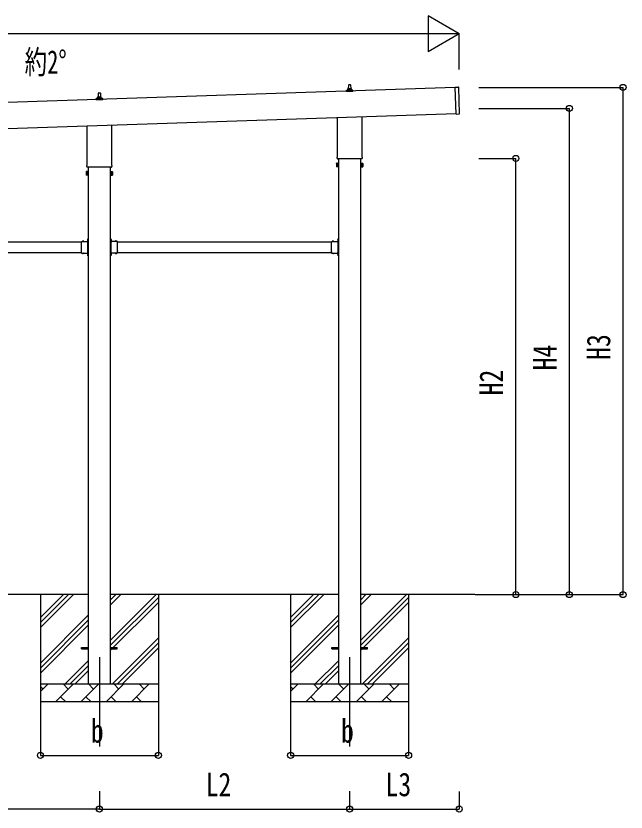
# Model space of a CAD drawing. Units: millimetres, scale not verified. Extents: x -16820 to 16820, y -11880 to 11880.
# Drawn here: x -1792 to 1623, y -3606 to 848 of the extents above; entities that cross this region are included whole.
import ezdxf
from ezdxf.enums import TextEntityAlignment as Align

# ---------------------------------------------------------------- set-up
doc = ezdxf.new("R2010")
doc.units = ezdxf.units.MM
doc.header["$LTSCALE"] = 50
for name, color, linetype in [('0-4_YKK_12', 2, 'Continuous'), ('0-5_YKK_13', 4, 'Continuous'), ('0-6_YKK_A1', 4, 'Continuous'), ('0-7_YKK_D', 6, 'Continuous')]:
    doc.layers.add(name, color=color, linetype=linetype)
doc.styles.add('ＭＳ ゴシック', font='')
doc.styles.get('ＭＳ ゴシック').set_extended_font_data('MS Gothic')

msp = doc.modelspace()

# ---------------------------------------------------------------- linework, layer by layer
at = {"layer": '0-4_YKK_12'}
for p, q in [((-1324.42, -2739), (-1324.42, -3239)), ((75.58, -2739), (75.58, -3239))]:
    msp.add_line(p, q, dxfattribs=at)
at = {"layer": '0-5_YKK_13'}
for p, q in [((69.58, 440.26), (70.31, 463.79)), ((71.31, 464.76), (79.85, 464.76)), ((80.85, 463.79), (81.58, 440.26)), ((666.35, 449.36), (685.34, 450)), ((671.35, 299.45), (666.35, 449.36)), ((691.3, 301.11), (686.37, 449.03)), ((-1330.42, 393.59), (-1329.69, 417.12)), ((-1328.69, 418.09), (-1320.15, 418.09)), ((-1319.15, 417.12), (-1318.42, 393.59)), ((57.33, 424.76), (57.33, 432.47)), ((93.83, 424.76), (57.33, 424.76)), ((57.71, 433.26), (93.45, 433.26)), ((58.09, 433.45), (64.81, 435.08)), ((65.2, 435.26), (85.96, 435.26)), ((65.58, 436.05), (65.58, 440.26)), ((66.58, 440.26), (84.58, 440.26)), ((85.58, 436.05), (85.58, 440.26)), ((93.06, 433.45), (86.34, 435.08)), ((93.83, 424.76), (93.83, 432.47)), ((-1342.67, 378.09), (-1342.67, 385.81)), ((-1306.17, 378.09), (-1342.67, 378.09)), ((-1342.29, 386.59), (-1306.55, 386.59)), ((-1341.91, 386.78), (-1335.19, 388.41)), ((-1334.8, 388.59), (-1314.04, 388.59)), ((-1334.42, 389.38), (-1334.42, 393.59)), ((-1333.42, 393.59), (-1315.42, 393.59)), ((-1314.42, 389.38), (-1314.42, 393.59)), ((-1306.94, 386.78), (-1313.66, 388.41)), ((-1306.17, 378.09), (-1306.17, 385.81)), ((7.28, 60.77), (7.28, 280.35)), ((143.88, 284.9), (143.88, 60.77)), ((671.35, 299.45), (690.34, 300.08)), ((-1392.72, 14.11), (-1392.72, 233.68)), ((-1256.12, 238.23), (-1256.12, 14.11)), ((5.58, 52), (5.58, 57.5)), ((143.52, 48.5), (7.64, 48.5)), ((145.58, 57.5), (145.58, 52)), ((-1394.42, 5.33), (-1394.42, 10.83)), ((-1256.48, 1.83), (-1392.36, 1.83)), ((-1254.42, 10.83), (-1254.42, 5.33)), ((1.58, 22.5), (2.34, 23.81)), ((1.58, 22.5), (1.58, 5.5)), ((1.58, 5.5), (2.34, 4.19)), ((8.58, 18.91), (2.34, 18.91)), ((8.58, 9.09), (2.34, 9.09)), ((8.58, 4.19), (2.34, 4.19)), ((11.08, 4.8), (8.58, 4.8)), ((140.08, 4.8), (142.58, 4.8)), ((142.58, 18.91), (148.82, 18.91)), ((142.58, 9.09), (148.82, 9.09)), ((142.58, 4.19), (148.82, 4.19)), ((149.58, 22.5), (148.82, 23.81)), ((149.58, 5.5), (148.82, 4.19)), ((149.58, 22.5), (149.58, 5.5)), ((-1398.42, -24.17), (-1397.66, -22.85)), ((-1398.42, -24.17), (-1398.42, -41.17)), ((-1398.42, -41.17), (-1397.66, -42.48)), ((-1391.42, -27.76), (-1397.66, -27.76)), ((-1391.42, -37.57), (-1397.66, -37.57)), ((-1391.42, -42.48), (-1397.66, -42.48)), ((-1388.92, -41.87), (-1391.42, -41.87)), ((-1259.92, -41.87), (-1257.42, -41.87)), ((-1257.42, -27.76), (-1251.18, -27.76)), ((-1257.42, -37.57), (-1251.18, -37.57)), ((-1257.42, -42.48), (-1251.18, -42.48)), ((-1250.42, -24.17), (-1251.18, -22.85)), ((-1250.42, -41.17), (-1251.18, -42.48)), ((-1250.42, -24.17), (-1250.42, -41.17)), ((-1388.52, -398.5), (-1386.92, -398.5)), ((-1388.52, -415.46), (-1388.52, -398.5)), ((-1260.32, -398.5), (-1261.92, -398.5)), ((-1260.32, -415.46), (-1260.32, -398.5)), ((11.48, -398.5), (13.08, -398.5)), ((11.48, -415.46), (11.48, -398.5)), ((-1424.92, -424.29), (-1424.92, -413.9)), ((-1424.92, -413.9), (-1388.52, -413.9)), ((-1424.92, -466.29), (-1424.92, -425.71)), ((-1421.66, -413.04), (-1421.66, -413.2)), ((-1420.96, -413.9), (-1412.89, -413.9)), ((-1418.05, -413.9), (-1419.37, -411.24)), ((-1415.8, -413.9), (-1414.47, -411.24)), ((-1412.19, -413.04), (-1412.19, -413.2)), ((-1392.62, -406), (-1386.92, -406)), ((-1388.92, -415.5), (-1391.92, -415.5)), ((-1388.52, -404.87), (-1391.18, -403.55)), ((-1388.52, -407.13), (-1391.18, -408.45)), ((-1389.38, -401.26), (-1389.22, -401.26)), ((-1389.38, -410.73), (-1389.22, -410.73)), ((-1388.92, -424.29), (-1388.92, -417.5)), ((-1388.92, -466.29), (-1388.92, -425.71)), ((-1388.52, -401.96), (-1388.52, -410.03)), ((-1386.92, -403), (-1388.52, -403)), ((-1388.52, -404), (-1386.92, -404)), ((-1388.52, -408), (-1386.92, -408)), ((-1386.92, -409), (-1388.52, -409)), ((-1261.92, -403), (-1260.32, -403)), ((-1260.32, -404), (-1261.92, -404)), ((-1256.22, -406), (-1261.92, -406)), ((-1260.32, -408), (-1261.92, -408)), ((-1261.92, -409), (-1260.32, -409)), ((-1260.32, -401.96), (-1260.32, -410.03)), ((-1260.32, -404.87), (-1257.66, -403.55)), ((-1260.32, -407.13), (-1257.66, -408.45)), ((-1223.92, -413.9), (-1260.32, -413.9)), ((-1259.92, -415.5), (-1256.92, -415.5)), ((-1259.92, -424.29), (-1259.92, -417.5)), ((-1259.92, -466.29), (-1259.92, -425.71)), ((-1259.46, -401.26), (-1259.62, -401.26)), ((-1259.46, -410.73), (-1259.62, -410.73)), ((-1236.66, -413.04), (-1236.66, -413.2)), ((-1227.89, -413.9), (-1235.96, -413.9)), ((-1233.05, -413.9), (-1234.37, -411.24)), ((-1230.8, -413.9), (-1229.47, -411.24)), ((-1227.19, -413.04), (-1227.19, -413.2)), ((-1223.92, -424.29), (-1223.92, -413.9)), ((-1223.92, -466.29), (-1223.92, -425.71)), ((-24.92, -424.29), (-24.92, -413.9)), ((-24.92, -413.9), (11.48, -413.9)), ((-24.92, -466.29), (-24.92, -425.71)), ((-21.66, -413.04), (-21.66, -413.2)), ((-20.96, -413.9), (-12.89, -413.9)), ((-18.05, -413.9), (-19.37, -411.24)), ((-15.8, -413.9), (-14.47, -411.24)), ((-12.19, -413.04), (-12.19, -413.2)), ((7.38, -406), (13.08, -406)), ((11.08, -415.5), (8.08, -415.5)), ((11.48, -404.87), (8.82, -403.55)), ((11.48, -407.13), (8.82, -408.45)), ((10.62, -401.26), (10.78, -401.26)), ((10.62, -410.73), (10.78, -410.73)), ((11.08, -424.29), (11.08, -417.5)), ((11.08, -466.29), (11.08, -425.71)), ((11.48, -401.96), (11.48, -410.03)), ((13.08, -403), (11.48, -403)), ((11.48, -404), (13.08, -404)), ((11.48, -408), (13.08, -408)), ((13.08, -409), (11.48, -409)), ((-1424.92, -478.1), (-1424.92, -467.71)), ((-1424.92, -478.1), (-1388.52, -478.1)), ((-1421.66, -478.96), (-1421.66, -478.8)), ((-1420.96, -478.1), (-1412.89, -478.1)), ((-1418.05, -478.1), (-1419.37, -480.76)), ((-1415.8, -478.1), (-1414.47, -480.76)), ((-1412.19, -478.96), (-1412.19, -478.8)), ((-1391.92, -476.5), (-1388.92, -476.5)), ((-1388.52, -484.87), (-1391.18, -483.55)), ((-1388.52, -487.13), (-1391.18, -488.45)), ((-1389.38, -481.26), (-1389.22, -481.26)), ((-1388.92, -474.5), (-1388.92, -467.71)), ((-1388.52, -493.5), (-1388.52, -476.54)), ((-1388.52, -481.96), (-1388.52, -490.03)), ((-1388.52, -484), (-1386.92, -484)), ((-1388.52, -488), (-1386.92, -488)), ((-1260.32, -484), (-1261.92, -484)), ((-1260.32, -488), (-1261.92, -488)), ((-1260.32, -493.5), (-1260.32, -476.54)), ((-1223.92, -478.1), (-1260.32, -478.1)), ((-1260.32, -481.96), (-1260.32, -490.03)), ((-1260.32, -484.87), (-1257.66, -483.55)), ((-1260.32, -487.13), (-1257.66, -488.45)), ((-1259.92, -474.5), (-1259.92, -467.71)), ((-1256.92, -476.5), (-1259.92, -476.5)), ((-1259.46, -481.26), (-1259.62, -481.26)), ((-1236.66, -478.96), (-1236.66, -478.8)), ((-1227.89, -478.1), (-1235.96, -478.1)), ((-1233.05, -478.1), (-1234.37, -480.76)), ((-1230.8, -478.1), (-1229.47, -480.76)), ((-1227.19, -478.96), (-1227.19, -478.8)), ((-1223.92, -478.1), (-1223.92, -467.71)), ((-24.92, -478.1), (-24.92, -467.71)), ((-24.92, -478.1), (11.48, -478.1)), ((-21.66, -478.96), (-21.66, -478.8)), ((-20.96, -478.1), (-12.89, -478.1)), ((-18.05, -478.1), (-19.37, -480.76)), ((-15.8, -478.1), (-14.47, -480.76)), ((-12.19, -478.96), (-12.19, -478.8)), ((8.08, -476.5), (11.08, -476.5)), ((11.48, -484.87), (8.82, -483.55)), ((11.48, -487.13), (8.82, -488.45)), ((10.62, -481.26), (10.78, -481.26)), ((11.08, -474.5), (11.08, -467.71)), ((11.48, -493.5), (11.48, -476.54)), ((11.48, -481.96), (11.48, -490.03)), ((11.48, -484), (13.08, -484)), ((11.48, -488), (13.08, -488)), ((-1389.38, -490.73), (-1389.22, -490.73)), ((-1388.52, -493.5), (-1386.92, -493.5)), ((-1260.32, -493.5), (-1261.92, -493.5)), ((-1259.46, -490.73), (-1259.62, -490.73)), ((10.62, -490.73), (10.78, -490.73)), ((11.48, -493.5), (13.08, -493.5)), ((-1424.42, -2684.5), (-1386.92, -2684.5)), ((-1424.42, -2693.5), (-1424.42, -2684.5)), ((-1424.42, -2693.5), (-1386.92, -2693.5)), ((-1261.92, -2684.5), (-1224.42, -2684.5)), ((-1261.92, -2693.5), (-1224.42, -2693.5)), ((-1224.42, -2693.5), (-1224.42, -2684.5)), ((-24.42, -2684.5), (13.08, -2684.5)), ((-24.42, -2693.5), (-24.42, -2684.5)), ((-24.42, -2693.5), (13.08, -2693.5)), ((138.08, -2684.5), (175.58, -2684.5)), ((138.08, -2693.5), (175.58, -2693.5)), ((175.58, -2693.5), (175.58, -2684.5))]:
    msp.add_line(p, q, dxfattribs=at)
for points in [[(8.58, 4.19), (8.58, 23.81), (2.34, 23.81)], [(8.58, 4.8), (8.58, 23.2), (11.08, 23.2)], [(142.58, 4.8), (142.58, 23.2), (140.08, 23.2)], [(142.58, 4.19), (142.58, 23.81), (148.82, 23.81)], [(-1391.42, -42.48), (-1391.42, -22.85), (-1397.66, -22.85)], [(-1391.42, -41.87), (-1391.42, -23.47), (-1388.92, -23.47)], [(-1257.42, -41.87), (-1257.42, -23.47), (-1259.92, -23.47)], [(-1257.42, -42.48), (-1257.42, -22.85), (-1251.18, -22.85)], [(-1386.92, -413.5), (-1386.92, -407.5), (-1386.92, -404.5), (-1386.92, -398.5)], [(-1261.92, -413.5), (-1261.92, -407.5), (-1261.92, -404.5), (-1261.92, -398.5)], [(13.08, -413.5), (13.08, -407.5), (13.08, -404.5), (13.08, -398.5)], [(-1388.92, -417.5), (-1391.92, -417.5), (-1391.92, -413.9)], [(-1259.92, -417.5), (-1256.92, -417.5), (-1256.92, -413.9)], [(11.08, -417.5), (8.08, -417.5), (8.08, -413.9)], [(-1388.92, -474.5), (-1391.92, -474.5), (-1391.92, -478.1)], [(-1386.92, -493.5), (-1386.92, -487.5), (-1386.92, -484.5), (-1386.92, -478.5)], [(-1261.92, -493.5), (-1261.92, -487.5), (-1261.92, -484.5), (-1261.92, -478.5)], [(-1259.92, -474.5), (-1256.92, -474.5), (-1256.92, -478.1)], [(11.08, -474.5), (8.08, -474.5), (8.08, -478.1)], [(13.08, -493.5), (13.08, -487.5), (13.08, -484.5), (13.08, -478.5)]]:
    msp.add_lwpolyline(points, dxfattribs=at)
for points in [[(11.08, 3.5), (11.08, 24.5), (13.08, 24.5), (13.08, 3.5)], [(140.08, 3.5), (140.08, 24.5), (138.08, 24.5), (138.08, 3.5)], [(-1388.92, -43.17), (-1388.92, -22.17), (-1386.92, -22.17), (-1386.92, -43.17)], [(-1259.92, -43.17), (-1259.92, -22.17), (-1261.92, -22.17), (-1261.92, -43.17)]]:
    msp.add_lwpolyline(points, close=True, dxfattribs=at)
for centre, radius, start, end in [((71.31, 463.76), 1, 90, 178.60509), ((79.85, 463.76), 1, 1.39491, 90), ((685.37, 449), 1, 1.90915, 91.90915), ((-1328.69, 417.09), 1, 90, 178.60509), ((-1320.15, 417.09), 1, 1.39491, 90), ((58.33, 432.47), 1, 103.62699, 180), ((64.58, 436.05), 1, 283.62699, 0), ((69.66, 439.63), 4.13, 90, 171.17633), ((66.58, 439.26), 1, 90, 180), ((78.91, 440.26), 4.83, 133.60282, 180), ((72.25, 440.26), 4.83, 0, 46.39718), ((81.49, 439.63), 4.13, 8.82367, 90), ((84.58, 439.26), 1, 0, 90), ((86.58, 436.05), 1, 180, 256.37301), ((92.83, 432.47), 1, 0, 76.37301), ((-1341.67, 385.81), 1, 103.62699, 180), ((-1335.42, 389.38), 1, 283.62699, 0), ((-1330.34, 392.96), 4.13, 90, 171.17633), ((-1333.42, 392.59), 1, 90, 180), ((-1321.09, 393.59), 4.83, 133.60282, 180), ((-1327.75, 393.59), 4.83, 0, 46.39718), ((-1318.51, 392.96), 4.13, 8.82367, 90), ((-1315.42, 392.59), 1, 0, 90), ((-1313.42, 389.38), 1, 180, 256.37301), ((-1307.17, 385.81), 1, 0, 76.37301), ((690.3, 301.08), 1, 271.90915, 1.90915), ((9.58, 57.5), 4, 125.09963, 180), ((9.58, 52), 4, 180, 194.47751), ((9.58, 52), 4, 194.47751, 241.04498), ((141.58, 52), 4, 298.95502, 345.52249), ((141.58, 57.5), 4, 0, 54.90037), ((141.58, 52), 4, 345.52249, 0), ((-1390.42, 10.83), 4, 125.09963, 180), ((-1390.42, 5.33), 4, 180, 194.47751), ((-1390.42, 5.33), 4, 194.47751, 241.04498), ((-1258.42, 5.33), 4, 298.95502, 345.52249), ((-1258.42, 10.83), 4, 0, 54.90037), ((-1258.42, 5.33), 4, 345.52249, 0), ((5.92, 21.36), 4.34, 145.61575, 214.38425), ((17.82, 14), 16.24, 162.41205, 197.58795), ((5.92, 6.64), 4.34, 145.61575, 214.38425), ((145.23, 21.36), 4.34, 325.61575, 34.38425), ((133.34, 14), 16.24, 342.41205, 17.58795), ((145.23, 6.64), 4.34, 325.61575, 34.38425), ((-1394.08, -25.31), 4.34, 145.61575, 214.38425), ((-1382.18, -32.67), 16.24, 162.41205, 197.58795), ((-1394.08, -40.03), 4.34, 145.61575, 214.38425), ((-1254.77, -25.31), 4.34, 325.61575, 34.38425), ((-1266.66, -32.67), 16.24, 342.41205, 17.58795), ((-1254.77, -40.03), 4.34, 325.61575, 34.38425), ((-1425.62, -425), 1, 314.427, 45.573), ((-1420.96, -413.2), 0.7, 180, 270), ((-1420.79, -413.04), 0.862, 129.12355, 180), ((-1416.92, -417.8), 7, 90, 129.12355), ((-1416.92, -417.8), 7, 50.87645, 90), ((-1412.89, -413.2), 0.7, 270, 0), ((-1413.05, -413.04), 0.862, 0, 50.87645), ((-1384.62, -406), 7, 140.87645, 180), ((-1384.62, -406), 7, 180, 219.12355), ((-1389.38, -402.13), 0.862, 90, 140.87645), ((-1389.38, -409.87), 0.862, 219.12355, 270), ((-1389.22, -401.96), 0.7, 0, 90), ((-1389.22, -410.03), 0.7, 270, 0), ((-1388.22, -425), 1, 134.427, 225.573), ((-1388.92, -413.5), 2, 270, 0), ((-1259.92, -413.5), 2, 180, 270), ((-1259.62, -401.96), 0.7, 90, 180), ((-1259.62, -410.03), 0.7, 180, 270), ((-1260.62, -425), 1, 314.427, 45.573), ((-1259.46, -402.13), 0.862, 39.12355, 90), ((-1259.46, -409.87), 0.862, 270, 320.87645), ((-1264.22, -406), 7, 0, 39.12355), ((-1264.22, -406), 7, 320.87645, 0), ((-1235.96, -413.2), 0.7, 180, 270), ((-1235.79, -413.04), 0.862, 129.12355, 180), ((-1231.92, -417.8), 7, 90, 129.12355), ((-1231.92, -417.8), 7, 50.87645, 90), ((-1227.89, -413.2), 0.7, 270, 0), ((-1228.05, -413.04), 0.862, 0, 50.87645), ((-1223.22, -425), 1, 134.427, 225.573), ((-25.62, -425), 1, 314.427, 45.573), ((-20.96, -413.2), 0.7, 180, 270), ((-20.79, -413.04), 0.862, 129.12355, 180), ((-16.92, -417.8), 7, 90, 129.12355), ((-16.92, -417.8), 7, 50.87645, 90), ((-12.89, -413.2), 0.7, 270, 0), ((-13.05, -413.04), 0.862, 0, 50.87645), ((15.38, -406), 7, 140.87645, 180), ((15.38, -406), 7, 180, 219.12355), ((10.62, -402.13), 0.862, 90, 140.87645), ((10.62, -409.87), 0.862, 219.12355, 270), ((10.78, -401.96), 0.7, 0, 90), ((10.78, -410.03), 0.7, 270, 0), ((11.78, -425), 1, 134.427, 225.573), ((11.08, -413.5), 2, 270, 0), ((-1425.62, -467), 1, 314.427, 45.573), ((-1420.96, -478.8), 0.7, 90, 180), ((-1420.79, -478.96), 0.862, 180, 230.87645), ((-1416.92, -474.2), 7, 230.87645, 270), ((-1416.92, -474.2), 7, 270, 309.12355), ((-1412.89, -478.8), 0.7, 0, 90), ((-1413.05, -478.96), 0.862, 309.12355, 0), ((-1384.62, -486), 7, 140.87645, 180), ((-1384.62, -486), 7, 180, 219.12355), ((-1389.38, -482.13), 0.862, 90, 140.87645), ((-1388.22, -467), 1, 134.427, 225.573), ((-1389.22, -481.96), 0.7, 0, 90), ((-1388.92, -478.5), 2, 0, 90), ((-1259.92, -478.5), 2, 90, 180), ((-1259.62, -481.96), 0.7, 90, 180), ((-1260.62, -467), 1, 314.427, 45.573), ((-1259.46, -482.13), 0.862, 39.12355, 90), ((-1264.22, -486), 7, 0, 39.12355), ((-1264.22, -486), 7, 320.87645, 0), ((-1235.96, -478.8), 0.7, 90, 180), ((-1235.79, -478.96), 0.862, 180, 230.87645), ((-1231.92, -474.2), 7, 230.87645, 270), ((-1231.92, -474.2), 7, 270, 309.12355), ((-1227.89, -478.8), 0.7, 0, 90), ((-1228.05, -478.96), 0.862, 309.12355, 0), ((-1223.22, -467), 1, 134.427, 225.573), ((-25.62, -467), 1, 314.427, 45.573), ((-20.96, -478.8), 0.7, 90, 180), ((-20.79, -478.96), 0.862, 180, 230.87645), ((-16.92, -474.2), 7, 230.87645, 270), ((-16.92, -474.2), 7, 270, 309.12355), ((-12.89, -478.8), 0.7, 0, 90), ((-13.05, -478.96), 0.862, 309.12355, 0), ((15.38, -486), 7, 140.87645, 180), ((15.38, -486), 7, 180, 219.12355), ((10.62, -482.13), 0.862, 90, 140.87645), ((11.78, -467), 1, 134.427, 225.573), ((10.78, -481.96), 0.7, 0, 90), ((11.08, -478.5), 2, 0, 90), ((-1389.38, -489.87), 0.862, 219.12355, 270), ((-1389.22, -490.03), 0.7, 270, 0), ((-1259.62, -490.03), 0.7, 180, 270), ((-1259.46, -489.87), 0.862, 270, 320.87645), ((10.62, -489.87), 0.862, 219.12355, 270), ((10.78, -490.03), 0.7, 270, 0)]:
    msp.add_arc(centre, radius, start, end, dxfattribs=at)
at = {"layer": '0-6_YKK_A1'}
for p, q in [((666.42, 447.37), (-4725.65, 267.66)), ((-4720.82, 122.74), (671.25, 302.48)), ((13.08, 48.5), (13.08, -2889)), ((138.08, -2889), (138.08, 48.5)), ((-1386.92, 1.83), (-1386.92, -2889)), ((-1261.92, -2889), (-1261.92, 1.83)), ((-2623.92, -416), (-1424.92, -416)), ((-1223.92, -416), (-24.92, -416)), ((-2623.92, -476), (-1424.92, -476)), ((-1391.92, -476), (-1387.42, -476)), ((-1256.92, -476), (-1261.42, -476)), ((-1223.92, -476), (-24.92, -476)), ((8.08, -476), (12.58, -476)), ((-1386.92, -2389), (-2661.92, -2389)), ((-1654.42, -2389), (-1654.42, -2989)), ((-1654.42, -2574.05), (-1469.37, -2389)), ((-1654.42, -2545.77), (-1497.65, -2389)), ((-1654.42, -2517.48), (-1525.94, -2389)), ((13.08, -2389), (-1261.92, -2389)), ((-1261.92, -2644.1), (-1006.82, -2389)), ((-1261.92, -2446.11), (-1204.81, -2389)), ((-1261.92, -2417.82), (-1233.1, -2389)), ((-1261.92, -2672.38), (-994.42, -2404.88)), ((-994.42, -2389), (-994.42, -2989)), ((-254.42, -2389), (-254.42, -2989)), ((-254.42, -2574.05), (-69.37, -2389)), ((-254.42, -2545.77), (-97.65, -2389)), ((-254.42, -2517.48), (-125.94, -2389)), ((776.46, -2389), (138.08, -2389)), ((138.08, -2644.1), (393.18, -2389)), ((138.08, -2446.11), (195.19, -2389)), ((138.08, -2417.82), (166.9, -2389)), ((138.08, -2672.38), (405.58, -2404.88)), ((405.58, -2389), (405.58, -2989)), ((-1261.92, -2700.67), (-994.42, -2433.17)), ((138.08, -2700.67), (405.58, -2433.17)), ((-1654.42, -2772.04), (-1386.92, -2504.54)), ((-1654.42, -2800.32), (-1386.92, -2532.82)), ((-254.42, -2772.04), (13.08, -2504.54)), ((-254.42, -2800.32), (13.08, -2532.82)), ((-1654.42, -2828.61), (-1386.92, -2561.11)), ((-254.42, -2828.61), (13.08, -2561.11)), ((-1252.26, -2889), (-994.42, -2631.16)), ((-1223.98, -2889), (-994.42, -2659.44)), ((147.74, -2889), (405.58, -2631.16)), ((176.02, -2889), (405.58, -2659.44)), ((-1195.69, -2889), (-994.42, -2687.73)), ((204.31, -2889), (405.58, -2687.73)), ((-1516.82, -2889), (-1386.92, -2759.1)), ((-116.82, -2889), (13.08, -2759.1)), ((-1488.54, -2889), (-1386.92, -2787.38)), ((-88.54, -2889), (13.08, -2787.38)), ((-1460.25, -2889), (-1386.92, -2815.67)), ((-60.25, -2889), (13.08, -2815.67)), ((-1654.42, -2889), (-994.42, -2889)), ((-1654.42, -2931.89), (-1611.53, -2889)), ((-1570.11, -2989), (-1470.11, -2889)), ((-1498.66, -2917.55), (-1527.21, -2889)), ((-1428.68, -2989), (-1328.68, -2889)), ((-1357.24, -2917.55), (-1385.79, -2889)), ((-1287.26, -2989), (-1187.26, -2889)), ((-1215.82, -2917.55), (-1244.37, -2889)), ((-1145.84, -2989), (-1045.84, -2889)), ((-1074.4, -2917.55), (-1102.95, -2889)), ((-997.71, -2889), (-994.42, -2885.72)), ((-254.42, -2889), (405.58, -2889)), ((-254.42, -2931.89), (-211.53, -2889)), ((-170.11, -2989), (-70.11, -2889)), ((-98.66, -2917.55), (-127.21, -2889)), ((-28.68, -2989), (71.32, -2889)), ((42.76, -2917.55), (14.21, -2889)), ((112.74, -2989), (212.74, -2889)), ((184.18, -2917.55), (155.63, -2889)), ((254.16, -2989), (354.16, -2889)), ((325.6, -2917.55), (297.05, -2889)), ((402.29, -2889), (405.58, -2885.72)), ((-1640.08, -2917.55), (-1654.42, -2903.21)), ((-240.08, -2917.55), (-254.42, -2903.21)), ((-1541.55, -2960.45), (-1513, -2989)), ((-1400.13, -2960.45), (-1371.58, -2989)), ((-1258.71, -2960.45), (-1230.16, -2989)), ((-1117.29, -2960.45), (-1088.74, -2989)), ((-141.55, -2960.45), (-113, -2989)), ((-0.13, -2960.45), (28.42, -2989)), ((141.29, -2960.45), (169.84, -2989)), ((282.71, -2960.45), (311.26, -2989)), ((-994.42, -2989), (-1654.42, -2989)), ((405.58, -2989), (-254.42, -2989))]:
    msp.add_line(p, q, dxfattribs=at)
for points in [[(-1391.92, -416), (-1387.42, -416), (-1387.42, -476)], [(-1256.92, -416), (-1261.42, -416), (-1261.42, -476)], [(8.08, -416), (12.58, -416), (12.58, -476)]]:
    msp.add_lwpolyline(points, dxfattribs=at)
at = {"layer": '0-7_YKK_D'}
for p, q in [((688.73, 748.45), (515.52, 848.45)), ((515.52, 848.45), (515.52, 648.45)), ((488.73, 748.45), (-4543.12, 748.45)), ((688.73, 748.45), (342.32, 748.45)), ((688.73, 748.45), (515.52, 648.45)), ((688.73, 548.16), (688.73, 749.45)), ((798.94, 448.45), (1606.58, 448.45)), ((1605.58, -2389), (1605.58, 448.45)), ((798.94, 331), (1306.58, 331)), ((1305.58, -2389), (1305.58, 331)), ((798.94, 51), (1006.58, 51)), ((1005.58, -2389), (1005.58, 51)), ((777.46, -2389), (1006.58, -2389)), ((777.46, -2389), (1606.58, -2389)), ((777.46, -2389), (1306.58, -2389)), ((-1654.42, -2990), (-1654.42, -3290)), ((-994.42, -2990), (-994.42, -3290)), ((-254.42, -2990), (-254.42, -3290)), ((405.58, -2990), (405.58, -3290)), ((-1654.42, -3289), (-994.42, -3289)), ((-254.42, -3289), (405.58, -3289)), ((-1324.42, -3489), (-1324.42, -3590)), ((-1324.42, -3489), (-1324.42, -3590)), ((75.58, -3489), (75.58, -3590)), ((75.58, -3489), (75.58, -3590)), ((688.73, -3490), (688.73, -3590)), ((-1324.42, -3589), (-2724.42, -3589)), ((-1324.42, -3589), (75.58, -3589)), ((75.58, -3589), (688.73, -3589))]:
    msp.add_line(p, q, dxfattribs=at)
for centre in [(1605.58, 448.45), (1305.58, 331), (1005.58, 51), (1005.58, -2389), (1305.58, -2389), (1605.58, -2389), (-1654.42, -3289), (-994.42, -3289), (-254.42, -3289), (405.58, -3289), (-1324.42, -3589), (-1324.42, -3589), (75.58, -3589), (75.58, -3589), (688.73, -3589)]:
    msp.add_circle(centre, 17, dxfattribs=at)

# ---------------------------------------------------------------- texts
at = {"layer": '0-6_YKK_A1', "style": 'ＭＳ ゴシック', "width": 0.7}
msp.add_text('約2°', height=132, dxfattribs=at).set_placement((-1743, 485), align=Align.BOTTOM_LEFT)
at = {"layer": '0-7_YKK_D', "style": 'ＭＳ ゴシック', "width": 0.8}
for s, p in [('H3', (1573.58, -1075.88)), ('H4', (1273.58, -1134.6)), ('H2', (973.58, -1274.6))]:
    msp.add_text(s, height=132, rotation=90, dxfattribs=at).set_placement(p, align=Align.BOTTOM_LEFT)
for s, p in [('b', (-1372.42, -3257)), ('b', (27.58, -3257)), ('L2', (-730.02, -3557)), ('L3', (276.55, -3557))]:
    msp.add_text(s, height=132, dxfattribs=at).set_placement(p, align=Align.BOTTOM_LEFT)

doc.saveas('drawing.dxf')
